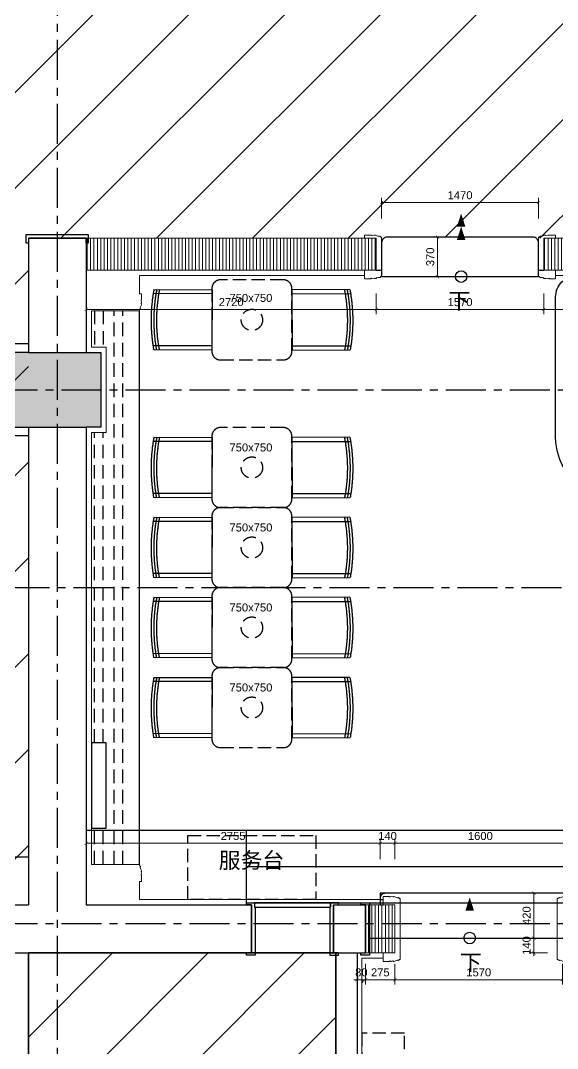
# Model space of a CAD drawing. Header units: millimetres. Extents: x -6033 to 120673, y -4970 to 90533.
# Drawn here: x 48016 to 53047, y 65045 to 74680 of the extents above; entities that cross this region are included whole.
import ezdxf

# ---------------------------------------------------------------- set-up
doc = ezdxf.new("R2010")
doc.units = ezdxf.units.MM
for name, pattern in [('I-AR$0$CENTER', [2, 1.25, -0.25, 0.25, -0.25]), ('I-PLAN$0$ACAD_ISO02W100', [15, 12, -3]), ('I-PLAN$0$CENTER', [2, 1.25, -0.25, 0.25, -0.25]), ('I-PLAN$0$DASH', [0.35, 0.25, -0.1]), ('I-PLAN$0$DASHED', [19.05, 12.7, -6.35]), ('I-PLAN$0$HIDDEN2', [0.1875, 0.125, -0.0625])]:
    doc.linetypes.add(name, pattern=pattern)
doc.layers.get('DefPoints').update_dxf_attribs({"color": 250})
for name, color, linetype in [('0-建-楼梯', 1, 'Continuous'), ('A-stairs', 2, 'Continuous'), ('I-AR$0$A-LOL061W1', 252, 'Continuous'), ('I-AR$0$A-stairs', 2, 'Continuous'), ('I-AR$0$D-BASE-INTWALL', 1, 'Continuous'), ('I-AR$0$D-BASE-WALL', 4, 'Continuous'), ('I-AR$0$I-stairs', 2, 'Continuous'), ('I-AR$0$I—平面—装饰面层线', 4, 'Continuous'), ('I-AR$0$I—平面—装饰面层线a', 4, 'Continuous'), ('I-PLAN$0$0-建-楼梯', 1, 'Continuous'), ('I-PLAN$0$A-stairs', 2, 'Continuous'), ('I-PLAN$0$FURN', 1, 'Continuous'), ('I-PLAN$0$I-GRID', 252, 'I-PLAN$0$CENTER'), ('I-PLAN$0$I-PL-FURN', 1, 'I-PLAN$0$DASH'), ('I-PLAN$0$I-PL-IDS-MILL', 40, 'Continuous'), ('I-PLAN$0$I-PL-LIGHT', 1, 'I-PLAN$0$HIDDEN2'), ('I-PLAN$0$ID-TEXT-HEADING-3', 3, 'Continuous'), ('I-PLAN$0$L-ELEV-MARK', 253, 'Continuous'), ('I-PLAN$0$P-平面活动家具', 1, 'Continuous'), ('L-ELEV-MARK', 253, 'Continuous')]:
    doc.layers.add(name, color=color, linetype=linetype)
for name, color, linetype, lineweight in [('_ACM-A-ANNO-DIMS', 2, 'Continuous', 18), ('I-AR$0$GZET_COL_GRID_1-200_轴线', 8, 'I-AR$0$CENTER', 25), ('I-AR$0$I-SCOPE', 252, 'Continuous', 35), ('I-PLAN$0$_ACM-A-WALL-HACH', 251, 'Continuous', 9), ('I-PLAN$0$I-PL-WALL-FHINISH', 73, 'Continuous', 13), ('I-PLAN$0$I-WALL', 6, 'Continuous', 13)]:
    doc.layers.add(name, color=color, linetype=linetype, lineweight=lineweight)
doc.styles.add('_ACM-G-NOTES', font='arial.ttf')
doc.styles.add('I-PLAN$0$Arial', font='ARIALUNI.ttf')
doc.dimstyles.new('_ACM-DIM-A_30', dxfattribs={"dimscale": 30, "dimtxt": 2.5, "dimasz": 1, "dimexe": 1.5, "dimexo": 1, "dimgap": 1, "dimtad": 1, "dimdec": 0, "dimrnd": 5, "dimzin": 1, "dimdsep": 46, "dimtxsty": '_ACM-G-NOTES', "dimblk": 'ARCHTICK', "dimcen": 2.5, "dimclrd": 256, "dimclre": 256, "dimclrt": 256, "dimadec": 3, "dimazin": 0, "dimtfac": 1, "dimtdec": 0, "dimtix": 1, "dimtmove": 0, "dimatfit": 3, "dimldrblk": 'DOTSMALL', "dimfxl": 5, "dimfxlon": 1, "dimlwd": 18, "dimlwe": 18, "dimarcsym": 0})

# ---------------------------------------------------------------- blocks, each defined once
blk = doc.blocks.new('I-AR$0$海龙_1211170131')
at = {"layer": 'I-AR$0$GZET_COL_GRID_1-200_轴线', "ltscale": 300}
for p, q in [((48135, 86275), (48135, 59995)), ((-2225, 70995), (116415, 70995)), ((-2225, 65990), (116415, 65990))]:
    blk.add_line(p, q, dxfattribs=at)
blk = doc.blocks.new('*U336')
for points in [[(-1125, 470), (-1170, 470), (-1170, 490), (-1095, 490), (-1095, 450), (-1090, 450), (-1090, 0), (-1170, 0), (-1170, 20), (-1125, 20), (-1125, 470)], [(-355, 470), (-310, 470), (-310, 490), (-385, 490), (-385, 450), (-390, 450), (-390, 0), (-310, 0), (-310, 20), (-355, 20), (-355, 470)]]:
    blk.add_lwpolyline(points)
at = {"color": 1}
blk.add_lwpolyline([(-1095, 450), (-385, 450), (-385, 490), (-1095, 490)], close=True, dxfattribs=at)
blk = doc.blocks.new('I-AR')
at = {"layer": 'I-AR$0$A-LOL061W1'}
blk.add_hatch(color=256, dxfattribs=at).paths.add_polyline_path([(48090, 71570), (47830, 71570), (47830, 70870), (48090, 70870), (48630, 70870), (48770, 70870), (48770, 71570), (48630, 71570)])
at = {"layer": 'I-AR$0$I-SCOPE'}
h = blk.add_hatch(dxfattribs=at)
h.set_pattern_fill('ANSI31', color=256, scale=200)
h.paths.add_polyline_path([(63300, 72640), (66630, 72640), (66630, 70889.4), (90600, 70890), (90600, 66390), (96650, 66390), (96650, 24876.4), (18340, 24876.4), (18340, 66390), (48090, 66390), (48090, 72640), (51400, 72640), (51400, 72649.9), (52869.5, 72649.9), (52869.5, 72640), (55240, 72640), (55240, 72790), (59460, 72790), (59460, 72640), (61830.5, 72640), (61830.5, 72649.9), (63300, 72649.9)], flags=16)
h.paths.add_polyline_path([(7330, 0), (7330, -1770), (11180, -1770), (11180, 0), (18450, 0), (18450, 2900), (27550, 2900), (27550, 18090), (37037.3, 18090), (37037.3, 17350), (96200, 17350), (96200, 18120), (114640, 18120), (114640, 84500), (0, 84500), (0, 0)])
h = blk.add_hatch(dxfattribs=at)
h.set_pattern_fill('ANSI31', color=256, scale=200)
h.paths.add_polyline_path([(48090, 65940), (50970, 65940), (50970, 63540), (49650, 63540), (49650, 62410), (48090, 62410)])
at = {"layer": 'I-AR$0$A-stairs'}
blk.add_line((53030, 72595), (53030, 72595), dxfattribs=at)
at = {"layer": 'I-AR$0$D-BASE-INTWALL'}
blk.add_lwpolyline([(48090, 71650), (47750, 71650), (47750, 70790), (48090, 70790)], dxfattribs=at)
at = {"layer": 'I-AR$0$D-BASE-WALL'}
for p, q in [((48090, 72640), (48090, 71570)), ((48090, 72640), (48630, 72640)), ((48630, 72640), (48630, 71570)), ((48090, 71570), (48630, 71570)), ((48090, 70870), (48090, 66390)), ((48090, 70870), (48630, 70870)), ((48630, 70870), (48630, 66390)), ((47320, 66840), (48090, 66840)), ((18530, 66390), (48090, 66390)), ((48630, 66390), (50180, 66390)), ((50180, 66390), (50180, 65940)), ((50950, 66390), (51250, 66390)), ((50950, 66390), (50950, 65940)), ((51250, 66390), (51250, 65940)), ((10830, 65940), (50180, 65940)), ((48090, 65940), (48090, 62410)), ((50950, 65940), (51250, 65940)), ((50970, 65940), (50970, 63540)), ((51170, 65940), (51170, 63340))]:
    blk.add_line(p, q, dxfattribs=at)
for points in [[(48090, 71570), (47830, 71570), (47830, 70870), (48090, 70870)], [(48630, 71570), (48770, 71570), (48770, 70870), (48630, 70870)]]:
    blk.add_lwpolyline(points, dxfattribs=at)
at = {"layer": 'I-AR$0$I-SCOPE'}
blk.add_lwpolyline([(48090, 65940), (50970, 65940), (50970, 63540), (49650, 63540), (49650, 62410), (48090, 62410)], close=True, dxfattribs=at)
at = {"layer": 'I-AR$0$I-stairs'}
for p, q in [((48630, 67090), (66100, 67090)), ((50135, 66390), (50135, 67090)), ((50135, 66750), (53295, 66750)), ((50135, 66410), (53295, 66410)), ((51285, 66080), (53215, 66080))]:
    blk.add_line(p, q, dxfattribs=at)
at = {"layer": 'I-AR$0$I—平面—装饰面层线'}
blk.add_lwpolyline([(51250, 66390), (51205, 66390), (51205, 66410), (51285, 66410), (51285, 65920), (51205, 65920), (51205, 65940), (51250, 65940), (51250, 66390)], dxfattribs=at)
at = {"layer": 'I-AR$0$I—平面—装饰面层线a'}
blk.add_lwpolyline([(48090, 72640), (48090, 72595), (48070, 72595), (48070, 72675), (48650, 72675), (48650, 72595), (48630, 72595), (48630, 72640), (48090, 72640)], dxfattribs=at)
at = {"layer": 'I-AR$0$GZET_COL_GRID_1-200_轴线'}
blk.add_blockref('I-AR$0$海龙_1211170131', (225, 225), dxfattribs=at)
at = {"layer": 'I-AR$0$I—平面—装饰面层线a'}
blk.add_blockref('*U336', (51305, 65920), dxfattribs=at)
blk = doc.blocks.new('I-PLAN$0$091116-BRASSERIE$0$Floor_03$0$Y_03_Floor$0$3rd-Floor-rest$0$A$C41AE3FBC')
at = {"layer": 'I-PLAN$0$I-PL-FURN', "ltscale": 500}
for p, q in [((-9.62, -6), (-9.62, 15.76)), ((9.62, -6.06), (9.62, 15.7))]:
    blk.add_line(p, q, dxfattribs=at)
blk.add_lwpolyline([(11.12, 15.38), (11.12, -6.06), (-11.12, -6), (-11.12, 15.44)], dxfattribs=at)
for centre, radius, start, end in [((-0.15, -45.9), 62.31, 79.5796, 100.1371), ((-0.15, -45.25), 60.66, 79.2974, 100.4193), ((-0.14, -44.6), 59.02, 78.9991, 100.7176)]:
    blk.add_arc(centre, radius, start, end, dxfattribs=at)
blk = doc.blocks.new('*U518')
at = {"layer": 'I-PLAN$0$I-PL-WALL-FHINISH'}
for points in [[(0, 50), (0, -30), (57, -30, -0.37825), (61.8, -27, 0.623496), (66.5, -25, 0.284819), (90.4, -25, 0.636149), (97.5, -27, 0.282378), (109.8, -26.5, -0.186128), (138.1, -17.9, 0.824383), (144, -16.9), (146.4, -16.9, -0.262247), (150, -13.9), (150, -9.9), (160, -9.9), (160, 559.9), (150, 559.9), (150, 563.9, -0.262247), (146.4, 566.9), (144, 566.9, 0.824383), (138.1, 567.9, -0.186128), (109.8, 576.5, 0.282378), (97.5, 577, 0.636149), (90.4, 575, 0.284819), (66.5, 575, 0.623496), (61.8, 577, -0.37825), (57, 580), (0, 580), (0, 500)], [(1789.5, 50), (1789.5, -30), (1732.5, -30, 0.37825), (1727.7, -27, -0.623496), (1723, -25, -0.284819), (1699.1, -25, -0.636149), (1692, -27, -0.282378), (1679.7, -26.5, 0.186128), (1651.4, -17.9, -0.824383), (1645.5, -16.9), (1643.1, -16.9, 0.262247), (1639.5, -13.9), (1639.5, -9.9), (1629.5, -9.9), (1629.5, 559.9), (1639.5, 559.9), (1639.5, 563.9, 0.262247), (1643.1, 566.9), (1645.5, 566.9, -0.824383), (1651.4, 567.9, 0.186128), (1679.7, 576.5, -0.282378), (1692, 577, -0.636149), (1699.1, 575, -0.284819), (1723, 575, -0.623496), (1727.7, 577, 0.37825), (1732.5, 580), (1789.5, 580), (1789.5, 500)]]:
    blk.add_lwpolyline(points, format="xyb", dxfattribs=at)
blk = doc.blocks.new('*U521')
at = {"layer": 'I-PLAN$0$I-PL-WALL-FHINISH'}
blk.add_lwpolyline([(0, 0), (0, 2600)], dxfattribs=at)
for points in [[(0, 2400), (8, 2400, 0.320816), (10.6, 2397.3), (10.6, 2396.7, -0.466827), (10.6, 2385.3), (10.6, 2384.7, 0.468154), (5.5, 2377.3), (4.8, 2376.7, -0.645582), (4.6, 2373.3), (4.6, 2372.7, 0.415157), (3.3, 2370), (0, 2370)], [(0, 200), (8, 200, -0.320816), (10.6, 202.7), (10.6, 203.3, 0.466827), (10.6, 214.7), (10.6, 215.3, -0.468154), (5.5, 222.7), (4.8, 223.3, 0.645582), (4.6, 226.7), (4.6, 227.3, -0.415157), (3.3, 230), (0, 230)]]:
    blk.add_lwpolyline(points, format="xyb", close=True, dxfattribs=at)
blk = doc.blocks.new('I-PLAN$0$K_09291619781205185865')
at = {"layer": 'I-PLAN$0$I-PL-IDS-MILL'}
for p, q in [((-4115.6, 1229.9), (-4115.6, 1999.9)), ((-4025.6, 1229.9), (-4025.6, 1999.9)), ((3884.4, 1229.9), (3884.4, 1999.9)), ((3974.4, 1229.9), (3974.4, 1999.9)), ((-3510.6, 790), (-3805.2, 790)), ((3369.4, 790), (3664.1, 790)), ((-3510.6, 700), (-3877.9, 700)), ((3369.4, 700), (3736.8, 700))]:
    blk.add_line(p, q, dxfattribs=at)
at = {"layer": 'I-PLAN$0$I-PL-IDS-MILL', "color": 8}
for p, q in [((-4085.6, 1229.9), (-4085.6, 1999.9)), ((-4055.6, 1229.9), (-4055.6, 1999.9)), ((3914.4, 1229.9), (3914.4, 1999.9)), ((3944.4, 1229.9), (3944.4, 1999.9)), ((-3510.6, 730), (-3846.9, 730)), ((-3510.6, 760), (-3823.3, 760)), ((3369.4, 760), (3682.2, 760)), ((3369.4, 730), (3705.8, 730))]:
    blk.add_line(p, q, dxfattribs=at)
at = {"layer": 'I-PLAN$0$I-PL-IDS-MILL'}
for points in [[(-3222.8, 370.3, -0.902706), (-4390.6, 490), (-4390.6, 1800, -0.414214), (-4190.6, 2000)], [(4049.4, 2000, -0.414214), (4249.4, 1800), (4249.4, 490, -0.902706), (3081.7, 370.3)], [(-3247.2, 420.3), (-2970.6, 420.3, 0.414214), (-2870.6, 520.3), (-2870.6, 930, -0.414214), (-2640.6, 1160), (2499.4, 1160, -0.414214), (2729.4, 930), (2729.4, 520.3, 0.414214), (2829.4, 420.3), (3106.1, 420.3)]]:
    blk.add_lwpolyline(points, format="xyb", dxfattribs=at)
blk.add_lwpolyline([(2869.4, 1800), (-3010.6, 1800, 0.414214), (-3510.6, 1300), (-3510.6, 550, 0.554397), (-3222.8, 370.3), (-3262.3, 451.1, -0.554397), (-3420.6, 550), (-3420.6, 1300, -0.414214), (-3010.6, 1710), (2869.4, 1710, -0.414214), (3279.4, 1300), (3279.4, 550, -0.554397), (3121.2, 451.1), (3081.7, 370.3, 0.554397), (3369.4, 550), (3369.4, 1300, 0.414214)], format="xyb", close=True, dxfattribs=at)
at = {"layer": 'I-PLAN$0$I-PL-IDS-MILL', "color": 8}
blk.add_lwpolyline([(3243.6, 431.3), (3259.5, 405.8, 0.258654), (3339.4, 550), (3339.4, 1300, 0.414214), (2869.4, 1770), (-3010.6, 1770, 0.414214), (-3480.6, 1300), (-3480.6, 550, 0.258654), (-3400.6, 405.8), (-3384.7, 431.3, -0.258654), (-3450.6, 550), (-3450.6, 1300, -0.414214), (-3010.6, 1740), (2869.4, 1740, -0.414214), (3309.4, 1300), (3309.4, 550, -0.258654)], format="xyb", close=True, dxfattribs=at)
for points in [[(-1520.6, 1110), (-1520.6, 1710)], [(1379.4, 1110), (1379.4, 1710)]]:
    blk.add_lwpolyline(points, dxfattribs=at)
blk.add_lwpolyline([(-3222.8, 370.3), (-2970.6, 370.3, 0.414214), (-2820.6, 520.3), (-2820.6, 930, -0.414214), (-2640.6, 1110), (2499.4, 1110, -0.414214), (2679.4, 930), (2679.4, 520.3, 0.414214), (2829.4, 370.3), (3081.7, 370.3)], format="xyb", dxfattribs=at)
blk = doc.blocks.new('*U517')
at = {"layer": 'I-PLAN$0$I-PL-WALL-FHINISH'}
blk.add_lwpolyline([(0, 0), (2240.5, 0)], dxfattribs=at)
for points in [[(205, -1), (200, -1), (200, 0), (205, 0)], [(2035.5, -1), (2040.5, -1), (2040.5, 0), (2035.5, 0)]]:
    blk.add_lwpolyline(points, close=True, dxfattribs=at)
for points in [[(400, 0), (400, -8, -0.320816), (402.7, -10.6), (403.3, -10.6, 0.466827), (414.7, -10.6), (415.3, -10.6, -0.468154), (422.7, -5.5), (423.3, -4.8, 0.645582), (426.7, -4.6), (427.3, -4.6, -0.415157), (430, -3.3), (430, 0)], [(1840.5, 0), (1840.5, -8, 0.320816), (1837.8, -10.6), (1837.2, -10.6, -0.466827), (1825.8, -10.6), (1825.2, -10.6, 0.468154), (1817.8, -5.5), (1817.2, -4.8, -0.645582), (1813.8, -4.6), (1813.2, -4.6, 0.415157), (1810.5, -3.3), (1810.5, 0)]]:
    blk.add_lwpolyline(points, format="xyb", close=True, dxfattribs=at)
blk = doc.blocks.new('I-PLAN')
at = {"layer": 'I-PLAN$0$_ACM-A-WALL-HACH'}
h = blk.add_hatch(dxfattribs=at)
h.set_pattern_fill('ANSI31', color=256, scale=10, angle=45)
h.paths.add_polyline_path([(51350, 72340), (48630, 72340), (48630, 72640), (51350, 72640)])
h = blk.add_hatch(dxfattribs=at)
h.set_pattern_fill('ANSI31', color=256, scale=10, angle=45)
h.paths.add_polyline_path([(52920, 72340), (55380, 72340), (55380, 72640), (52920, 72640)])
h = blk.add_hatch(dxfattribs=at)
h.set_pattern_fill('ANSI31', color=256, scale=10, angle=45)
h.paths.add_polyline_path([(51525, 65940), (51250, 65940), (51250, 66390), (51525, 66390)])
at = {"layer": 'I-PLAN$0$0-建-楼梯'}
for points in [[(52145, 72280.1, 0, 0, 0), (52145, 72871.9, 0, 80, 0), (52145, 72747.2, 0, 0, 0)], [(52225, 66080, 0, 0, 0), (52225, 66461.8, 0, 80, 0), (52225, 66337.1, 0, 0, 0)]]:
    blk.add_lwpolyline(points, format="xyseb", dxfattribs=at)
at = {"layer": 'I-PLAN$0$A-stairs'}
for points in [[(52869.5, 72280.1), (52869.5, 72599.9, 0.414214), (52819.5, 72649.9), (51450, 72649.9, 0.414214), (51400, 72599.9), (51400, 72280.1)], [(53204.5, 66440), (53234.5, 66440), (53234.5, 66450, 0.414214), (53184.5, 66500), (51435, 66500, 0.414214), (51385, 66450), (51385, 66440), (51415, 66440)]]:
    blk.add_lwpolyline(points, format="xyb", dxfattribs=at)
for points in [[(51400, 72280.1), (52869.5, 72280.1)], [(51575, 66080), (53044.5, 66080)]]:
    blk.add_lwpolyline(points, dxfattribs=at)
at = {"layer": 'I-PLAN$0$I-GRID', "ltscale": 300}
blk.add_lwpolyline([(47311.1, 69365), (67518.9, 69365)], dxfattribs=at)
at = {"layer": 'I-PLAN$0$I-PL-FURN', "ltscale": 500}
for points in [[(49889.2, 71499.5), (50479.2, 71499.5, 0.414214), (50559.2, 71579.5), (50559.2, 72169.5, 0.414214), (50479.2, 72249.5), (49889.2, 72249.5, 0.414214), (49809.2, 72169.5), (49809.2, 71579.5, 0.414214)], [(49889.2, 70115), (50479.2, 70115, 0.414214), (50559.2, 70195), (50559.2, 70785, 0.414214), (50479.2, 70865), (49889.2, 70865, 0.414214), (49809.2, 70785), (49809.2, 70195, 0.414214)], [(49889.2, 69365), (50479.2, 69365, 0.414214), (50559.2, 69445), (50559.2, 70035, 0.414214), (50479.2, 70115), (49889.2, 70115, 0.414214), (49809.2, 70035), (49809.2, 69445, 0.414214)], [(49889.2, 68615), (50479.2, 68615, 0.414214), (50559.2, 68695), (50559.2, 69285, 0.414214), (50479.2, 69365), (49889.2, 69365, 0.414214), (49809.2, 69285), (49809.2, 68695, 0.414214)], [(49889.2, 67865), (50479.2, 67865, 0.414214), (50559.2, 67945), (50559.2, 68535, 0.414214), (50479.2, 68615), (49889.2, 68615, 0.414214), (49809.2, 68535), (49809.2, 67945, 0.414214)]]:
    blk.add_lwpolyline(points, format="xyb", close=True, dxfattribs=at)
for points in [[(50784.2, 66440), (49584.2, 66440), (49584.2, 67040), (50784.2, 67040)], [(51615, 65190), (51215, 65190), (51215, 63990), (51615, 63990)]]:
    blk.add_lwpolyline(points, close=True, dxfattribs=at)
at = {"layer": 'I-PLAN$0$I-PL-IDS-MILL'}
blk.add_lwpolyline([(49129.9, 66770), (49129.9, 71960)], dxfattribs=at)
blk.add_lwpolyline([(48680, 67110), (48820, 67110), (48820, 67910), (48680, 67910)], close=True, dxfattribs=at)
at = {"layer": 'I-PLAN$0$I-PL-LIGHT', "linetype": 'I-PLAN$0$DASHED', "ltscale": 10}
for p, q in [((48709.8, 71960), (48709.8, 71620)), ((48789.8, 71960), (48789.8, 71620)), ((48894.8, 66770), (48894.8, 71960)), ((48974.8, 66770), (48974.8, 71960)), ((48709.8, 67910), (48709.8, 70820)), ((48789.8, 67910), (48789.8, 70820)), ((48709.8, 66770), (48709.8, 67110)), ((48789.8, 66770), (48789.8, 67110))]:
    blk.add_line(p, q, dxfattribs=at)
for centre in [(50184.2, 71874.5), (50184.2, 70490), (50184.2, 69740), (50184.2, 68990), (50184.2, 68240)]:
    blk.add_circle(centre, 100, dxfattribs=at)
at = {"layer": 'I-PLAN$0$I-PL-WALL-FHINISH'}
for points in [[(51240, 72340), (51240, 72260), (51297, 72260, -0.37825), (51301.8, 72263, 0.623496), (51306.5, 72265, 0.284819), (51330.4, 72265, 0.636149), (51337.5, 72263, 0.282378), (51349.8, 72263.5, -0.186128), (51378.1, 72272.1, 0.824383), (51384, 72273.1), (51386.4, 72273.1, -0.262247), (51390, 72276.1), (51390, 72280.1), (51400, 72280.1), (51400, 72649.9), (51390, 72649.9), (51390, 72653.9, -0.262247), (51386.4, 72656.9), (51384, 72656.9, 0.824383), (51378.1, 72657.9, -0.186128), (51349.8, 72666.5, 0.282378), (51337.5, 72667, 0.636149), (51330.4, 72665, 0.284819), (51306.5, 72665, 0.623496), (51301.8, 72667, -0.37825), (51297, 72670), (51240, 72670), (51240, 72640)], [(53029.5, 72340), (53029.5, 72260), (52972.5, 72260, 0.37825), (52967.7, 72263, -0.623496), (52963, 72265, -0.284819), (52939.1, 72265, -0.636149), (52932, 72263, -0.282378), (52919.7, 72263.5, 0.186128), (52891.4, 72272.1, -0.824383), (52885.5, 72273.1), (52883.1, 72273.1, 0.262247), (52879.5, 72276.1), (52879.5, 72280.1), (52869.5, 72280.1), (52869.5, 72649.9), (52879.5, 72649.9), (52879.5, 72653.9, 0.262247), (52883.1, 72656.9), (52885.5, 72656.9, -0.824383), (52891.4, 72657.9, 0.186128), (52919.7, 72666.5, -0.282378), (52932, 72667, -0.636149), (52939.1, 72665, -0.284819), (52963, 72665, -0.623496), (52967.7, 72667, 0.37825), (52972.5, 72670), (53029.5, 72670), (53029.5, 72640)], [(49130, 72290), (49130, 72120), (49150, 72120), (49150, 72063, 0.37825), (49147, 72058.2, -0.623496), (49145, 72053.5, -0.284819), (49145, 72029.6, -0.636149), (49147, 72022.5, -0.282378), (49146.5, 72010.2, 0.186128), (49137.9, 71981.9, -0.824383), (49136.9, 71976), (49136.9, 71973.6, 0.262247), (49133.9, 71970), (49129.9, 71970), (49129.9, 71960), (48680, 71960), (48680, 71620), (48820, 71620), (48820, 70820), (48680, 70820), (48680, 66770), (49129.9, 66770), (49129.9, 66760), (49133.9, 66760, 0.262247), (49136.9, 66756.4), (49136.9, 66754, -0.824383), (49137.9, 66748.1, 0.186128), (49146.5, 66719.8, -0.282378), (49147, 66707.5, -0.636149), (49145, 66700.4, -0.284819), (49145, 66676.5, -0.623496), (49147, 66671.8, 0.37825), (49150, 66667), (49150, 66610), (49130, 66610), (49130, 66440)]]:
    blk.add_lwpolyline(points, format="xyb", dxfattribs=at)
for points in [[(51240, 72290), (49130, 72290)], [(49130, 66440), (51415, 66440)], [(51415, 65890), (51215, 65890)]]:
    blk.add_lwpolyline(points, dxfattribs=at)
at = {"layer": 'I-PLAN$0$I-WALL'}
for points in [[(51350, 72340), (48630, 72340), (48630, 72640), (51350, 72640)], [(52920, 72340), (55380, 72340), (55380, 72640), (52920, 72640)], [(51525, 65940), (51250, 65940), (51250, 66390), (51525, 66390)]]:
    blk.add_lwpolyline(points, close=True, dxfattribs=at)
at = {"layer": 'I-PLAN$0$L-ELEV-MARK'}
for centre in [(52145, 72280.1), (52225, 66080)]:
    blk.add_circle(centre, 53.9, dxfattribs=at)
at = {"layer": 'I-PLAN$0$I-PL-IDS-MILL'}
blk.add_blockref('I-PLAN$0$K_09291619781205185865', (57420.6, 70290.1), dxfattribs=at)
at = {"layer": 'I-PLAN$0$I-PL-WALL-FHINISH'}
for name, p in [('*U517', (53029.5, 72290)), ('*U518', (51415, 65890)), ('*U521', (51215, 63290))]:
    blk.add_blockref(name, p, dxfattribs=at)
at = {"layer": 'I-PLAN$0$P-平面活动家具', "yscale": 25.39999999990686}
for p, xscale, zscale, rotation in [((49656.1, 71874.9), 25.39999999990686, 25.39999999990686, 89.85835853881424), ((50712.4, 71874.9), -25.39999999990686, 25.39999999990687, 270.1416414611858), ((49656.1, 70490.4), 25.39999999990686, 25.39999999990686, 89.85835853881424), ((50712.4, 70490.4), -25.39999999990686, 25.39999999990687, 270.1416414611858), ((49656.1, 69740.4), 25.39999999990686, 25.39999999990686, 89.85835853881424), ((50712.4, 69740.4), -25.39999999990686, 25.39999999990687, 270.1416414611858), ((49656.1, 68990.4), 25.39999999990686, 25.39999999990686, 89.85835853881424), ((50712.4, 68990.4), -25.39999999990686, 25.39999999990687, 270.1416414611858), ((49656.1, 68240.4), 25.39999999990686, 25.39999999990686, 89.85835853881424), ((50712.4, 68240.4), -25.39999999990686, 25.39999999990687, 270.1416414611858)]:
    blk.add_blockref('I-PLAN$0$091116-BRASSERIE$0$Floor_03$0$Y_03_Floor$0$3rd-Floor-rest$0$A$C41AE3FBC', p, dxfattribs=dict(at, xscale=xscale, zscale=zscale, rotation=rotation))
at = {"layer": 'I-PLAN$0$FURN', "linetype": 'I-PLAN$0$ACAD_ISO02W100', "char_height": 75, "attachment_point": 1, "style": 'I-PLAN$0$Arial'}
for insert in [(49974, 72117.8), (49974, 70716.2), (49974, 69966.2), (49974, 69216.2), (49974, 68466.2)]:
    blk.add_mtext_dynamic_manual_height_columns('750x750', width=181404.2, gutter_width=600, heights=[131.5], dxfattribs=dict(at, insert=insert))
at = {"layer": 'I-PLAN$0$ID-TEXT-HEADING-3', "style": 'I-PLAN$0$Arial'}
for p in [(52026.6, 71977.7), (52133.8, 65777.6)]:
    blk.add_text('下', height=150, dxfattribs=at).set_placement(p)
at = {"layer": 'I-PLAN$0$ID-TEXT-HEADING-3', "insert": (49873.5, 66883.8), "char_height": 150, "attachment_point": 1, "style": 'I-PLAN$0$Arial'}
blk.add_mtext_dynamic_manual_height_columns('{\\fArial Unicode MS|b0|i0|c134|p34;服务台}', width=151170.167, gutter_width=500, heights=[109.5], dxfattribs=at)
blk = doc.blocks.new('_ArchTick')
at = {"color": 2, "linetype": 'ByBlock', "const_width": 0.15}
blk.add_lwpolyline([(-0.5, -0.5), (0.5, 0.5)], dxfattribs=at)
blk = doc.blocks.new('*D92')
at = {"layer": '_ACM-A-ANNO-DIMS', "lineweight": 18, "transparency": 16777216}
for p, q in [((51170, 65840), (51170, 65645)), ((51250, 65840), (51250, 65645)), ((51170, 65690), (51140, 65690)), ((51250, 65690), (51170, 65690)), ((51250, 65690), (51280, 65690))]:
    blk.add_line(p, q, dxfattribs=at)
at = {"layer": 'DefPoints', "color": 0, "transparency": 16777216}
for p in [(51170, 65940), (51250, 65940), (51170, 65690)]:
    blk.add_point(p, dxfattribs=at)
at = {"layer": '_ACM-A-ANNO-DIMS', "lineweight": 18, "transparency": 16777216, "xscale": 30, "yscale": 30, "zscale": 30}
blk.add_blockref('_ArchTick', (51170, 65690), dxfattribs=at)
at = {"layer": '_ACM-A-ANNO-DIMS', "lineweight": 18, "transparency": 16777216, "xscale": 30, "yscale": 30, "zscale": 30, "rotation": 180}
blk.add_blockref('_ArchTick', (51250, 65690), dxfattribs=at)
at = {"layer": '_ACM-A-ANNO-DIMS', "transparency": 16777216, "insert": (51210, 65758.2), "char_height": 75, "attachment_point": 5, "style": '_ACM-G-NOTES'}
blk.add_mtext('80', dxfattribs=at)
blk = doc.blocks.new('_DotSmall')
at = {"color": 0, "linetype": 'ByBlock', "const_width": 0.5}
blk.add_lwpolyline([(-0.0625, 0, 1), (0.0625, 0, 1)], format="xyb", close=True, dxfattribs=at)
blk = doc.blocks.new('*D93')
at = {"layer": '_ACM-A-ANNO-DIMS', "lineweight": 18, "transparency": 16777216}
for p, q in [((51250, 65840), (51250, 65645)), ((51525, 65840), (51525, 65645)), ((51525, 65690), (51250, 65690))]:
    blk.add_line(p, q, dxfattribs=at)
at = {"layer": 'DefPoints', "color": 0, "transparency": 16777216}
for p in [(51250, 65940), (51525, 65940), (51250, 65690)]:
    blk.add_point(p, dxfattribs=at)
at = {"layer": '_ACM-A-ANNO-DIMS', "lineweight": 18, "transparency": 16777216, "xscale": 30, "yscale": 30, "zscale": 30, "rotation": 180}
blk.add_blockref('_ArchTick', (51250, 65690), dxfattribs=at)
at = {"layer": '_ACM-A-ANNO-DIMS', "lineweight": 18, "transparency": 16777216, "xscale": 30, "yscale": 30, "zscale": 30}
blk.add_blockref('_ArchTick', (51525, 65690), dxfattribs=at)
at = {"layer": '_ACM-A-ANNO-DIMS', "transparency": 16777216, "insert": (51387.5, 65758.2), "char_height": 75, "attachment_point": 5, "style": '_ACM-G-NOTES'}
blk.add_mtext('275', dxfattribs=at)
blk = doc.blocks.new('*D94')
at = {"layer": '_ACM-A-ANNO-DIMS', "lineweight": 18, "transparency": 16777216}
for p, q in [((51525, 65840), (51525, 65645)), ((53094.5, 65840), (53094.5, 65645)), ((53094.5, 65690), (51525, 65690))]:
    blk.add_line(p, q, dxfattribs=at)
at = {"layer": 'DefPoints', "color": 0, "transparency": 16777216}
for p in [(51525, 65940), (53094.5, 65940), (51525, 65690)]:
    blk.add_point(p, dxfattribs=at)
at = {"layer": '_ACM-A-ANNO-DIMS', "lineweight": 18, "transparency": 16777216, "xscale": 30, "yscale": 30, "zscale": 30, "rotation": 180}
blk.add_blockref('_ArchTick', (51525, 65690), dxfattribs=at)
at = {"layer": '_ACM-A-ANNO-DIMS', "lineweight": 18, "transparency": 16777216, "xscale": 30, "yscale": 30, "zscale": 30}
blk.add_blockref('_ArchTick', (53094.5, 65690), dxfattribs=at)
at = {"layer": '_ACM-A-ANNO-DIMS', "transparency": 16777216, "insert": (52309.8, 65758.2), "char_height": 75, "attachment_point": 5, "style": '_ACM-G-NOTES'}
blk.add_mtext('1570', dxfattribs=at)
blk = doc.blocks.new('*D104')
at = {"layer": '_ACM-A-ANNO-DIMS', "lineweight": 18, "transparency": 16777216}
for p, q in [((52953.9, 66500), (52782, 66500)), ((52827, 66080), (52827, 66500)), ((52953.9, 66080), (52782, 66080))]:
    blk.add_line(p, q, dxfattribs=at)
at = {"layer": 'DefPoints', "color": 0, "transparency": 16777216}
for p in [(52827, 66500), (52983.9, 66500), (52983.9, 66080)]:
    blk.add_point(p, dxfattribs=at)
at = {"layer": '_ACM-A-ANNO-DIMS', "lineweight": 18, "transparency": 16777216, "xscale": 30, "yscale": 30, "zscale": 30}
for p, rotation in [((52827, 66500), 90), ((52827, 66080), 270)]:
    blk.add_blockref('_ArchTick', p, dxfattribs=dict(at, rotation=rotation))
at = {"layer": '_ACM-A-ANNO-DIMS', "transparency": 16777216, "insert": (52758.7, 66290), "char_height": 75, "attachment_point": 5, "rotation": 90, "style": '_ACM-G-NOTES'}
blk.add_mtext('420', dxfattribs=at)
blk = doc.blocks.new('*D105')
at = {"layer": '_ACM-A-ANNO-DIMS', "lineweight": 18, "transparency": 16777216}
for p, q in [((52827, 66080), (52827, 66110)), ((52953.9, 66080), (52782, 66080)), ((52827, 65940), (52827, 66080)), ((52953.9, 65940), (52782, 65940)), ((52827, 65940), (52827, 65910))]:
    blk.add_line(p, q, dxfattribs=at)
at = {"layer": 'DefPoints', "color": 0, "transparency": 16777216}
for p in [(52827, 66080), (52983.9, 66080), (52983.9, 65940)]:
    blk.add_point(p, dxfattribs=at)
at = {"layer": '_ACM-A-ANNO-DIMS', "lineweight": 18, "transparency": 16777216, "xscale": 30, "yscale": 30, "zscale": 30}
for p, rotation in [((52827, 66080), 270), ((52827, 65940), 90)]:
    blk.add_blockref('_ArchTick', p, dxfattribs=dict(at, rotation=rotation))
at = {"layer": '_ACM-A-ANNO-DIMS', "transparency": 16777216, "insert": (52758.7, 66010), "char_height": 75, "attachment_point": 5, "rotation": 90, "style": '_ACM-G-NOTES'}
blk.add_mtext('140', dxfattribs=at)
blk = doc.blocks.new('*D109')
at = {"layer": '_ACM-A-ANNO-DIMS', "lineweight": 18, "transparency": 16777216}
for p, q in [((51525, 66818.2), (51525, 67013.2)), ((53125, 66968.2), (51525, 66968.2)), ((53125, 66818.2), (53125, 67013.2))]:
    blk.add_line(p, q, dxfattribs=at)
at = {"layer": 'DefPoints', "color": 0, "transparency": 16777216}
for p in [(51525, 66968.2), (51525, 66390), (53125, 66390)]:
    blk.add_point(p, dxfattribs=at)
at = {"layer": '_ACM-A-ANNO-DIMS', "lineweight": 18, "transparency": 16777216, "xscale": 30, "yscale": 30, "zscale": 30, "rotation": 180}
blk.add_blockref('_ArchTick', (51525, 66968.2), dxfattribs=at)
at = {"layer": '_ACM-A-ANNO-DIMS', "lineweight": 18, "transparency": 16777216, "xscale": 30, "yscale": 30, "zscale": 30}
blk.add_blockref('_ArchTick', (53125, 66968.2), dxfattribs=at)
at = {"layer": '_ACM-A-ANNO-DIMS', "transparency": 16777216, "insert": (52325, 67036.5), "char_height": 75, "attachment_point": 5, "style": '_ACM-G-NOTES'}
blk.add_mtext('1600', dxfattribs=at)
blk = doc.blocks.new('*D108')
at = {"layer": '_ACM-A-ANNO-DIMS', "lineweight": 18, "transparency": 16777216}
for p, q in [((51385, 66968.2), (51355, 66968.2)), ((51385, 66818.2), (51385, 67013.2)), ((51525, 66968.2), (51385, 66968.2)), ((51525, 66818.2), (51525, 67013.2)), ((51525, 66968.2), (51555, 66968.2))]:
    blk.add_line(p, q, dxfattribs=at)
at = {"layer": 'DefPoints', "color": 0, "transparency": 16777216}
for p in [(51385, 66968.2), (51385, 66390), (51525, 66390)]:
    blk.add_point(p, dxfattribs=at)
at = {"layer": '_ACM-A-ANNO-DIMS', "lineweight": 18, "transparency": 16777216, "xscale": 30, "yscale": 30, "zscale": 30}
blk.add_blockref('_ArchTick', (51385, 66968.2), dxfattribs=at)
at = {"layer": '_ACM-A-ANNO-DIMS', "lineweight": 18, "transparency": 16777216, "xscale": 30, "yscale": 30, "zscale": 30, "rotation": 180}
blk.add_blockref('_ArchTick', (51525, 66968.2), dxfattribs=at)
at = {"layer": '_ACM-A-ANNO-DIMS', "transparency": 16777216, "insert": (51455, 67036.5), "char_height": 75, "attachment_point": 5, "style": '_ACM-G-NOTES'}
blk.add_mtext('140', dxfattribs=at)
blk = doc.blocks.new('*D117')
at = {"layer": '_ACM-A-ANNO-DIMS', "lineweight": 18, "transparency": 16777216}
for p, q in [((48630, 66818.2), (48630, 67013.2)), ((51385, 66968.2), (48630, 66968.2)), ((51385, 66818.2), (51385, 67013.2))]:
    blk.add_line(p, q, dxfattribs=at)
at = {"layer": 'DefPoints', "color": 0, "transparency": 16777216}
for p in [(48630, 66968.2), (48630, 66390), (51385, 66390)]:
    blk.add_point(p, dxfattribs=at)
at = {"layer": '_ACM-A-ANNO-DIMS', "lineweight": 18, "transparency": 16777216, "xscale": 30, "yscale": 30, "zscale": 30, "rotation": 180}
blk.add_blockref('_ArchTick', (48630, 66968.2), dxfattribs=at)
at = {"layer": '_ACM-A-ANNO-DIMS', "lineweight": 18, "transparency": 16777216, "xscale": 30, "yscale": 30, "zscale": 30}
blk.add_blockref('_ArchTick', (51385, 66968.2), dxfattribs=at)
at = {"layer": '_ACM-A-ANNO-DIMS', "transparency": 16777216, "insert": (50007.5, 67036.5), "char_height": 75, "attachment_point": 5, "style": '_ACM-G-NOTES'}
blk.add_mtext('2755', dxfattribs=at)
blk = doc.blocks.new('*D123')
at = {"layer": '_ACM-A-ANNO-DIMS', "lineweight": 18, "transparency": 16777216}
for p, q in [((52920, 72122.2), (52920, 71927.2)), ((55380, 72122.2), (55380, 71927.2)), ((55380, 71972.2), (52920, 71972.2))]:
    blk.add_line(p, q, dxfattribs=at)
at = {"layer": 'DefPoints', "color": 0, "transparency": 16777216}
for p in [(52920, 72340), (55380, 72340), (52920, 71972.2)]:
    blk.add_point(p, dxfattribs=at)
at = {"layer": '_ACM-A-ANNO-DIMS', "lineweight": 18, "transparency": 16777216, "xscale": 30, "yscale": 30, "zscale": 30, "rotation": 180}
blk.add_blockref('_ArchTick', (52920, 71972.2), dxfattribs=at)
at = {"layer": '_ACM-A-ANNO-DIMS', "lineweight": 18, "transparency": 16777216, "xscale": 30, "yscale": 30, "zscale": 30}
blk.add_blockref('_ArchTick', (55380, 71972.2), dxfattribs=at)
at = {"layer": '_ACM-A-ANNO-DIMS', "transparency": 16777216, "insert": (54150, 72040.5), "char_height": 75, "attachment_point": 5, "style": '_ACM-G-NOTES'}
blk.add_mtext('2460', dxfattribs=at)
blk = doc.blocks.new('*D125')
at = {"layer": '_ACM-A-ANNO-DIMS', "lineweight": 18, "transparency": 16777216}
for p, q in [((51350, 72122.2), (51350, 71927.2)), ((52920, 72122.2), (52920, 71927.2)), ((52920, 71972.2), (51350, 71972.2))]:
    blk.add_line(p, q, dxfattribs=at)
at = {"layer": 'DefPoints', "color": 0, "transparency": 16777216}
for p in [(51350, 72340), (52920, 72340), (51350, 71972.2)]:
    blk.add_point(p, dxfattribs=at)
at = {"layer": '_ACM-A-ANNO-DIMS', "lineweight": 18, "transparency": 16777216, "xscale": 30, "yscale": 30, "zscale": 30, "rotation": 180}
blk.add_blockref('_ArchTick', (51350, 71972.2), dxfattribs=at)
at = {"layer": '_ACM-A-ANNO-DIMS', "lineweight": 18, "transparency": 16777216, "xscale": 30, "yscale": 30, "zscale": 30}
blk.add_blockref('_ArchTick', (52920, 71972.2), dxfattribs=at)
at = {"layer": '_ACM-A-ANNO-DIMS', "transparency": 16777216, "insert": (52135, 72040.5), "char_height": 75, "attachment_point": 5, "style": '_ACM-G-NOTES'}
blk.add_mtext('1570', dxfattribs=at)
blk = doc.blocks.new('*D124')
at = {"layer": '_ACM-A-ANNO-DIMS', "lineweight": 18, "transparency": 16777216}
for p, q in [((48630, 72122.2), (48630, 71927.2)), ((51350, 72122.2), (51350, 71927.2)), ((51350, 71972.2), (48630, 71972.2))]:
    blk.add_line(p, q, dxfattribs=at)
at = {"layer": 'DefPoints', "color": 0, "transparency": 16777216}
for p in [(48630, 72340), (51350, 72340), (48630, 71972.2)]:
    blk.add_point(p, dxfattribs=at)
at = {"layer": '_ACM-A-ANNO-DIMS', "lineweight": 18, "transparency": 16777216, "xscale": 30, "yscale": 30, "zscale": 30, "rotation": 180}
blk.add_blockref('_ArchTick', (48630, 71972.2), dxfattribs=at)
at = {"layer": '_ACM-A-ANNO-DIMS', "lineweight": 18, "transparency": 16777216, "xscale": 30, "yscale": 30, "zscale": 30}
blk.add_blockref('_ArchTick', (51350, 71972.2), dxfattribs=at)
at = {"layer": '_ACM-A-ANNO-DIMS', "transparency": 16777216, "insert": (49990, 72040.5), "char_height": 75, "attachment_point": 5, "style": '_ACM-G-NOTES'}
blk.add_mtext('2720', dxfattribs=at)
blk = doc.blocks.new('*D126')
at = {"layer": '_ACM-A-ANNO-DIMS', "lineweight": 18, "transparency": 16777216}
for p, q in [((51400, 72824.2), (51400, 73019.2)), ((52870, 72974.2), (51400, 72974.2)), ((52870, 72824.2), (52870, 73019.2))]:
    blk.add_line(p, q, dxfattribs=at)
at = {"layer": 'DefPoints', "color": 0, "transparency": 16777216}
for p in [(51400, 72974.2), (51400, 72640), (52870, 72640)]:
    blk.add_point(p, dxfattribs=at)
at = {"layer": '_ACM-A-ANNO-DIMS', "lineweight": 18, "transparency": 16777216, "xscale": 30, "yscale": 30, "zscale": 30, "rotation": 180}
blk.add_blockref('_ArchTick', (51400, 72974.2), dxfattribs=at)
at = {"layer": '_ACM-A-ANNO-DIMS', "lineweight": 18, "transparency": 16777216, "xscale": 30, "yscale": 30, "zscale": 30}
blk.add_blockref('_ArchTick', (52870, 72974.2), dxfattribs=at)
at = {"layer": '_ACM-A-ANNO-DIMS', "transparency": 16777216, "insert": (52135, 73042.5), "char_height": 75, "attachment_point": 5, "style": '_ACM-G-NOTES'}
blk.add_mtext('1470', dxfattribs=at)
blk = doc.blocks.new('*D135')
at = {"layer": '_ACM-A-ANNO-DIMS', "lineweight": 18, "transparency": 16777216}
for p, q in [((51823, 72649.9), (51968.8, 72649.9)), ((51923.8, 72649.9), (51923.8, 72280.1)), ((51823, 72280.1), (51968.8, 72280.1))]:
    blk.add_line(p, q, dxfattribs=at)
at = {"layer": 'DefPoints', "color": 0, "transparency": 16777216}
for p in [(51793, 72649.9), (51793, 72280.1), (51923.8, 72280.1)]:
    blk.add_point(p, dxfattribs=at)
at = {"layer": '_ACM-A-ANNO-DIMS', "lineweight": 18, "transparency": 16777216, "xscale": 30, "yscale": 30, "zscale": 30}
for p, rotation in [((51923.8, 72649.9), 90), ((51923.8, 72280.1), 270)]:
    blk.add_blockref('_ArchTick', p, dxfattribs=dict(at, rotation=rotation))
at = {"layer": '_ACM-A-ANNO-DIMS', "transparency": 16777216, "insert": (51855.5, 72465), "char_height": 75, "attachment_point": 5, "rotation": 90, "style": '_ACM-G-NOTES'}
blk.add_mtext('370', dxfattribs=at)

msp = doc.modelspace()

# ---------------------------------------------------------------- linework, layer by layer
at = {"layer": '0-建-楼梯'}
for points in [[(52145, 72280.1, 0, 0, 0), (52145, 72748.1, 0, 80, 0), (52145, 72623.5, 0, 0, 0)], [(52225, 66080, 0, 0, 0), (52225, 66461.8, 0, 80, 0), (52225, 66337.1, 0, 0, 0)]]:
    msp.add_lwpolyline(points, format="xyseb", dxfattribs=at)
at = {"layer": 'A-stairs'}
msp.add_lwpolyline([(52869.5, 72280.1), (52869.5, 72599.9, 0.414214), (52819.5, 72649.9), (51450, 72649.9, 0.414214), (51400, 72599.9), (51400, 72280.1)], format="xyb", dxfattribs=at)
for points in [[(51350, 72340), (51400, 72340)], [(51400, 72280.1), (52869.5, 72280.1)], [(52870, 72340), (52920, 72340)], [(53235, 66390), (53265, 66390), (53265, 66500), (51385, 66500), (51385, 66390), (51415, 66390)], [(51525, 66080), (53125, 66080)]]:
    msp.add_lwpolyline(points, dxfattribs=at)
at = {"layer": 'L-ELEV-MARK'}
for centre in [(52145, 72280.1), (52225, 66080)]:
    msp.add_circle(centre, 53.9, dxfattribs=at)

# ---------------------------------------------------------------- block references
for name in ['I-AR', 'I-PLAN']:
    msp.add_blockref(name, (0, 0))

# ---------------------------------------------------------------- dimensions: what is measured, and where the dimension line sits
at = {"layer": '_ACM-A-ANNO-DIMS'}
for base, p1, p2, picture, middle in [((51400, 72974.2), (52870, 72640), (51400, 72640), '*D126', (52135, 73042.5)), ((48630, 71972.2), (51350, 72340), (48630, 72340), '*D124', (49990, 72040.5)), ((51350, 71972.2), (52920, 72340), (51350, 72340), '*D125', (52135, 72040.5)), ((52920, 71972.2), (55380, 72340), (52920, 72340), '*D123', (54150, 72040.5)), ((48630, 66968.2), (51385, 66390), (48630, 66390), '*D117', (50007.5, 67036.5)), ((51385, 66968.2), (51525, 66390), (51385, 66390), '*D108', (51455, 67036.5)), ((51525, 66968.2), (53125, 66390), (51525, 66390), '*D109', (52325, 67036.5)), ((51170, 65690), (51250, 65940), (51170, 65940), '*D92', (51210, 65758.2)), ((51250, 65690), (51525, 65940), (51250, 65940), '*D93', (51387.5, 65758.2)), ((51525, 65689.9502963), (53094.5, 65940), (51525, 65940), '*D94', (52309.75, 65758.2432704))]:
    dim = msp.add_linear_dim(base=base, p1=p1, p2=p2, dimstyle='_ACM-DIM-A_30', override={"dimzin": 8}, dxfattribs=at)
    dim.commit()
    dim.dimension.update_dxf_attribs({"geometry": picture, "text_midpoint": middle})
for base, p1, p2, picture, middle in [((51923.8, 72280.1), (51793, 72649.9), (51793, 72280.1), '*D135', (51855.5, 72465)), ((52827, 66500), (52983.9, 66080), (52983.9, 66500), '*D104', (52758.7, 66290)), ((52827, 66080), (52983.9, 65940), (52983.9, 66080), '*D105', (52758.7, 66010))]:
    dim = msp.add_linear_dim(base=base, p1=p1, p2=p2, angle=90, dimstyle='_ACM-DIM-A_30', override={"dimzin": 8}, dxfattribs=at)
    dim.commit()
    dim.dimension.update_dxf_attribs({"geometry": picture, "text_midpoint": middle})

doc.saveas('drawing.dxf')
